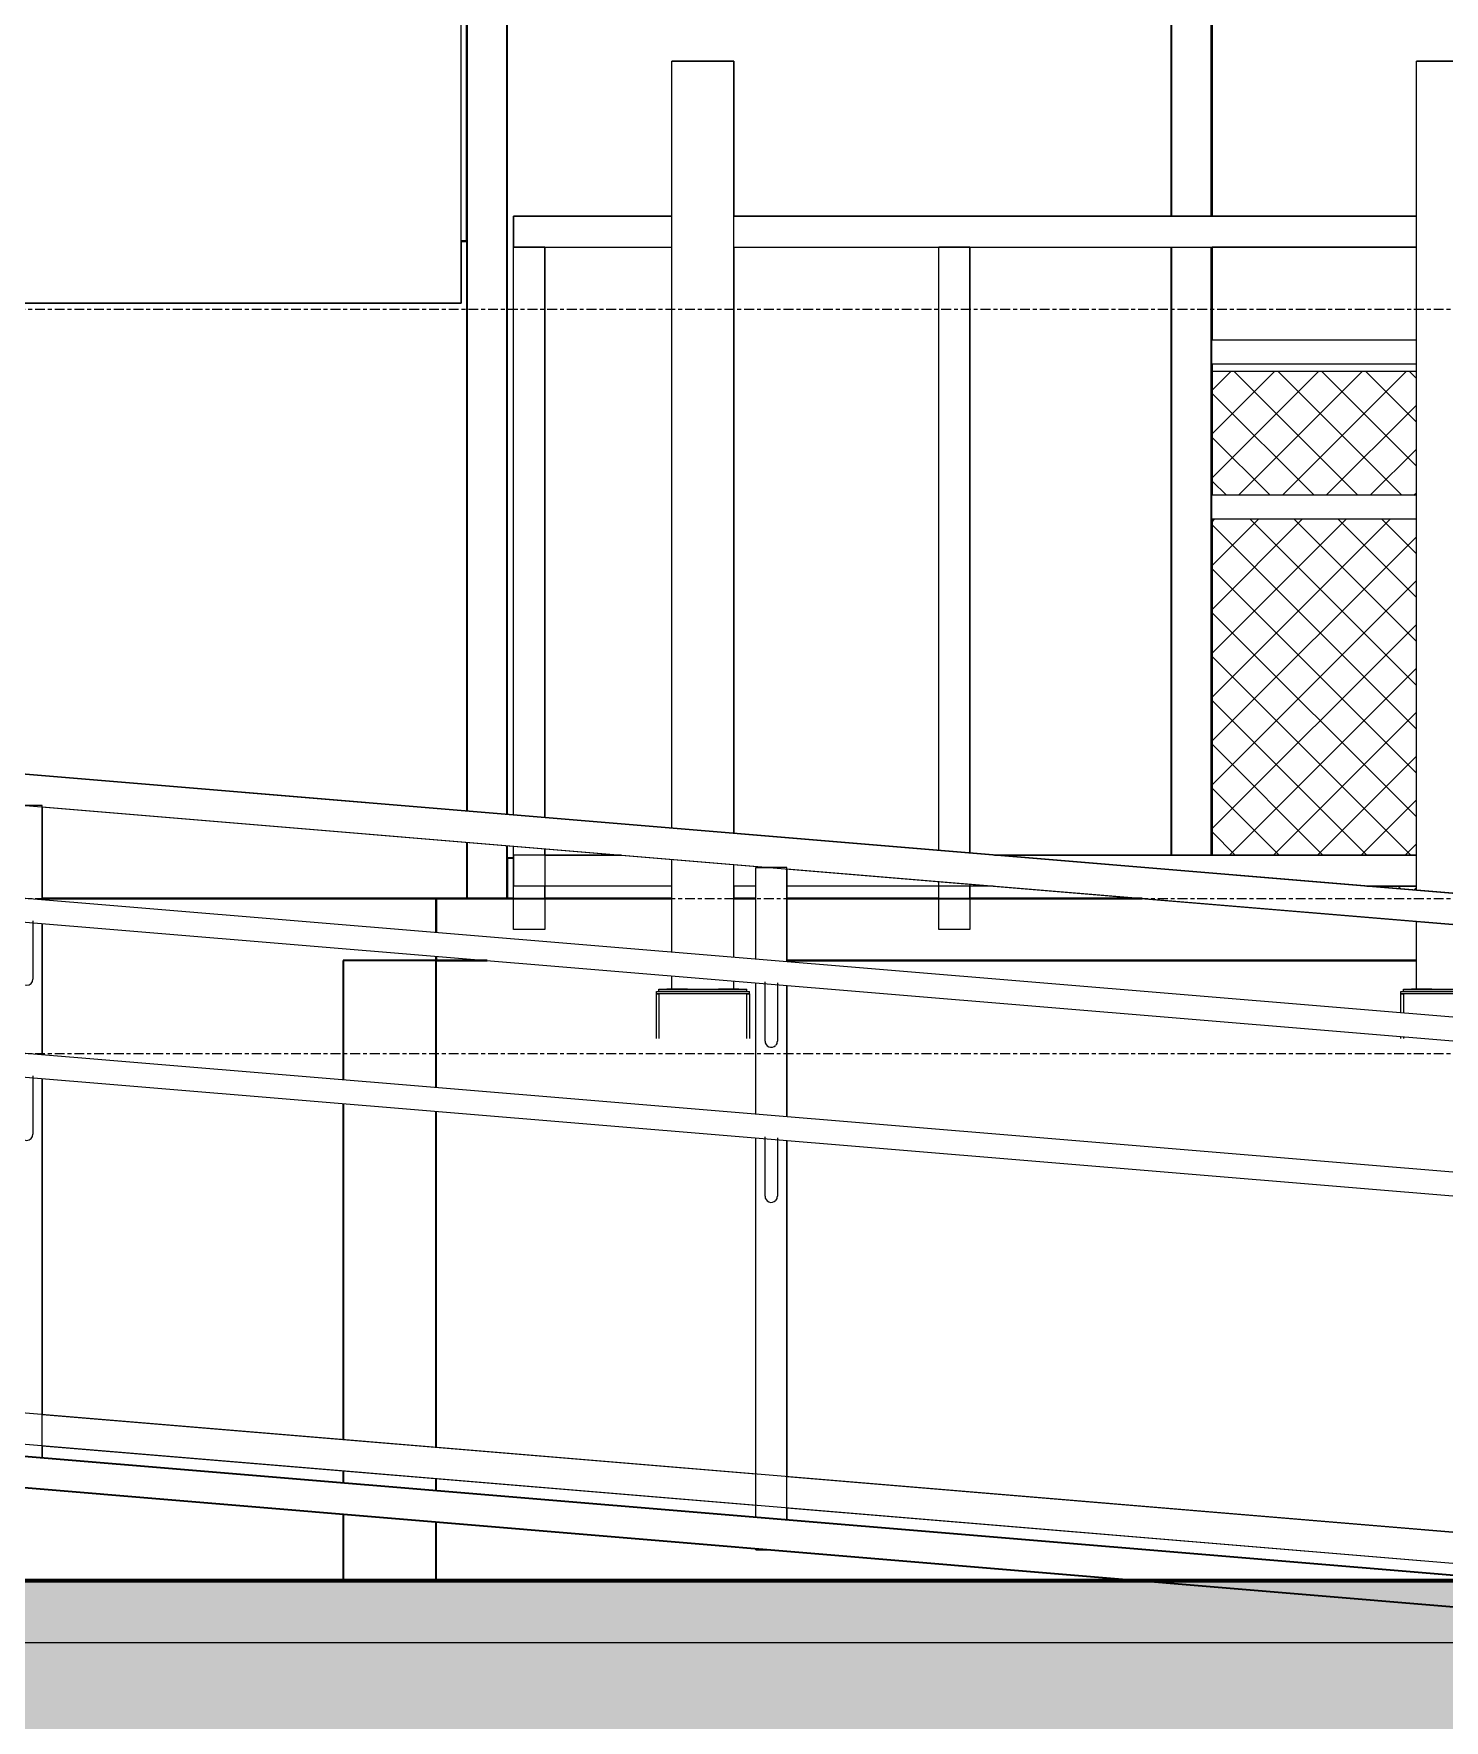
# Model space of a CAD drawing. Header units: millimetres. Extents: x -187664 to 435448, y -313239 to 299894.
# Drawn here: x 130234 to 132508, y -295222 to -292503 of the extents above; entities that cross this region are included whole.
import ezdxf

# ---------------------------------------------------------------- set-up
doc = ezdxf.new("R2010")
doc.units = ezdxf.units.MM
for name, pattern in [('Centre', [31.75, 6.35, -4.7625, 15.875, -4.7625]), ('DPA_Hidden 500', [1.4, 0.8, -0.6]), ('HIDDEN', [0.375, 0.25, -0.125])]:
    doc.linetypes.add(name, pattern=pattern)
for name, color, linetype, lineweight in [('A-DETL-GENF', 7, 'Continuous', 35), ('A-DETL-THIN', 7, 'Continuous', 25), ('A-DOOR-E', 7, 'Continuous', 25), ('A-DOOR-HDLN', 7, 'Continuous', 9), ('A-FLOR-E', 7, 'Continuous', 35), ('A-FLOR-FNSH', 7, 'Continuous', 70), ('A-FLOR-HRAL', 7, 'Continuous', 25), ('A-FLOR-LEVL', 7, 'Continuous', 35), ('A-FLOR-LEVL-E', 7, 'Continuous', 35), ('A-FLOR-PATT', 7, 'Continuous', 70), ('A-GENM', 7, 'Continuous', 9), ('A-GENM-HDLN', 7, 'DPA_Hidden 500', 9), ('A-GLAZ-CURT', 7, 'Continuous', 9), ('A-GLAZ-CWMG', 7, 'Continuous', 35), ('I-WALL-E', 7, 'Continuous', 35), ('P-SANR-FIXT', 7, 'Continuous', 35), ('P-SANR-FIXT-HDLN', 7, 'Continuous', 9), ('S-COLS-E', 7, 'Continuous', 35), ('WALL-E', 7, 'Continuous', 35)]:
    doc.layers.add(name, color=color, linetype=linetype, lineweight=lineweight)
pattern_1 = [(50, (108217.3, -305821.75), (728.737, -63.756), [76.2, -838.2]), (355, (108217.3, -305821.75), (-140.972, 764.228), [60.96, -670.56]), (100.451, (108278, -305827.1), (587.77, 700.467), [64.76, -712.36]), (46.184, (108217.3, -305618.55), (1084.316, -168.17), [114.3, -1257.3]), (96.636, (108307.7, -305632.6), (949.61, 989.71), [97.14, -1068.54]), (351.184, (108217.3, -305618.6), (949.62, 989.7), [91.44, -1005.84]), (21, (108318.9, -305669.35), (606.458, -409.06), [76.2, -838.2]), (326, (108318.9, -305669.35), (247.208, 736.753), [60.96, -670.56]), (71.451, (108369.44, -305703.44), (853.668, 327.685), [64.76, -712.36]), (37.5, (108217.3, -305821.75), (12.3547, 338.22), [33.528, -628.904, 33.528, -647.192, -673.1]), (37.5, (108217.3, -305821.75), (12.3547, 338.22), [-1343.152, 33.528, -639.572]), (7.5, (108217.3, -305821.75), (267.279, 400.722), [33.528, -354.584, 33.528, -613.664, -256.54]), (7.5, (108217.3, -305821.75), (267.279, 400.722), [-1035.304, 33.528, -223.012]), (327.5, (107990.73, -305821.75), (542.3633, -22.9153), [33.528, -220.472, 33.528, -758.952, -1051.56]), (327.5, (107990.73, -305821.75), (542.3633, -22.9153), [-1046.48, 33.528, -1018.032]), (317.5, (107889.13, -305821.75), (592.517, 101.707), [33.528, -296.672, 33.528, -492.76, -746.76]), (317.5, (107889.13, -305821.75), (592.517, 101.707), [-856.488, 33.528, -713.232])]

# ---------------------------------------------------------------- blocks, each defined once
blk = doc.blocks.new('Ramp - Ramp-6647670-2120-01 ENTRANCE 1 SECTION A')
at = {"layer": 'A-FLOR-LEVL', "color": 7}
for p, q in [((-850627.3, 101450), (-856476.2, 101937.4)), ((-856476.2, 101887.2), (-850627.3, 101399.8))]:
    blk.add_line(p, q, dxfattribs=at)
blk = doc.blocks.new('Railing - RL7_Baluster Post-V23-2120-01 ENTRANCE 1 SECTION A')
at = {"layer": 'A-FLOR-HRAL', "color": 7, "lineweight": 9}
for p, q in [((-851507.4, 103600), (-851557.4, 103600)), ((-851557.4, 103600), (-851507.4, 103600)), ((-851557.4, 102627.5), (-851557.4, 103600)), ((-851557.4, 102627.5), (-851557.4, 103600)), ((-851507.4, 103600), (-851507.4, 102623.3)), ((-851507.4, 102623.3), (-851507.4, 103600)), ((-851557.4, 102500), (-851557.4, 102577.3)), ((-851507.4, 102573.2), (-851507.4, 102500)), ((-851557.4, 102550), (-851557.4, 102570)), ((-851507.4, 102550), (-851507.4, 102570)), ((-851507.4, 102500), (-851557.4, 102500))]:
    blk.add_line(p, q, dxfattribs=at)
blk = doc.blocks.new('Railing - RL7_Baluster Post-V30-2120-01 ENTRANCE 1 SECTION A')
at = {"layer": 'A-FLOR-HRAL', "color": 7, "lineweight": 9}
for p, q in [((-852192.4, 103600), (-852242.4, 103600)), ((-852242.4, 103600), (-852192.4, 103600)), ((-852242.4, 102684.6), (-852242.4, 103600)), ((-852242.4, 102684.6), (-852242.4, 103600)), ((-852192.4, 103600), (-852192.4, 102680.4)), ((-852192.4, 102680.4), (-852192.4, 103600)), ((-852242.4, 102550), (-852242.4, 102634.4)), ((-852242.4, 102500), (-852242.4, 102634.4)), ((-852192.4, 102630.2), (-852192.4, 102500)), ((-852192.4, 102620), (-852192.4, 102630.2)), ((-852192.4, 102550), (-852192.4, 102570)), ((-852192.4, 102500), (-852242.4, 102500))]:
    blk.add_line(p, q, dxfattribs=at)
blk = doc.blocks.new('Railing - Railing-6650173-2120-01 ENTRANCE 1 SECTION A')
at = {"layer": 'A-FLOR-HRAL', "color": 7, "lineweight": 9}
for p, q in [((-850787.4, 103450), (-851116.8, 103450)), ((-851116.8, 103412), (-850787.4, 103412)), ((-850787.4, 103200), (-851116.8, 103200)), ((-851116.8, 103162), (-850787.4, 103162)), ((-852242.4, 102620), (-852242.4, 102570)), ((-852242.4, 102570), (-852242.4, 102620)), ((-852069.4, 102620), (-852242.4, 102620)), ((-852192.4, 102620), (-852069.4, 102620)), ((-850787.4, 102620), (-851467.3, 102620)), ((-851467.3, 102620), (-850787.4, 102620)), ((-851117.2, 102620), (-850787.4, 102620)), ((-850787.4, 102620), (-851117.2, 102620)), ((-851987.4, 102570), (-852242.4, 102570)), ((-851987.4, 102570), (-852192.4, 102570)), ((-851852.3, 102570), (-851887.4, 102570)), ((-851852.3, 102570), (-851887.4, 102570)), ((-851557.4, 102570), (-851802.3, 102570)), ((-851469.4, 102570), (-851802.3, 102570)), ((-851469.4, 102570), (-851507.4, 102570)), ((-850867.3, 102570), (-850787.4, 102570)), ((-850867.3, 102570), (-850787.4, 102570)), ((-850787.4, 102570), (-850867.3, 102570)), ((-850787.4, 102570), (-850867.3, 102570))]:
    blk.add_line(p, q, dxfattribs=at)
at = {"color": 7}
for name in ['Railing - RL7_Baluster Post-V30-2120-01 ENTRANCE 1 SECTION A', 'Railing - RL7_Baluster Post-V23-2120-01 ENTRANCE 1 SECTION A']:
    blk.add_blockref(name, (0, 0), dxfattribs=at)
blk = doc.blocks.new('Top Rail Type - Top Rail_Internal_-6650361-2120-01 ENTRANCE 1 SECTION A')
at = {"layer": 'A-FLOR-HRAL', "color": 7, "lineweight": 9}
for p, q in [((-852242.4, 103650), (-852242.4, 103600)), ((-852242.4, 103600), (-852242.4, 103650)), ((-851987.4, 103650), (-852242.4, 103650)), ((-852242.4, 103650), (-851987.4, 103650)), ((-850787.4, 103650), (-851887.4, 103650)), ((-851887.4, 103650), (-850787.4, 103650)), ((-851117.2, 103650), (-850787.4, 103650)), ((-850787.4, 103650), (-851117.2, 103650)), ((-852242.4, 103600), (-851987.4, 103600)), ((-852242.4, 103600), (-851987.4, 103600)), ((-851887.4, 103600), (-850787.4, 103600)), ((-851887.4, 103600), (-850787.4, 103600)), ((-850787.4, 103600), (-851116.8, 103600)), ((-850787.4, 103600), (-851116.8, 103600))]:
    blk.add_line(p, q, dxfattribs=at)
blk = doc.blocks.new('DPA_CP_Fence Type D - Fence Post Left w MRTA Logo-V179-2120-01 ENTRANCE 1 SECTION A')
at = {"layer": 'A-GLAZ-CURT'}
h = blk.add_hatch(dxfattribs=at)
h.set_pattern_fill('FP_19', style=0, pattern_type=2)
h.set_pattern_definition([(45, (-850852.52, 101450), (-35.3552, 35.3554), []), (135, (-850852.52, 101450), (-35.3552, -35.3554), [])])
h.paths.add_polyline_path([(-849632.5, 102550), (-849557.4, 102550), (-849557.4, 102570), (-850303.6, 102570), (-850303.6, 102555), (-850269.8, 102555), (-850269.8, 102557), (-850236, 102557), (-850236, 102554), (-850189.8, 102554), (-850189.8, 102557), (-850156, 102557), (-850155, 102555), (-850142.4, 102554), (-850142.4, 102550), (-849944.8, 102550)])
h.paths.add_polyline_path([(-850584.3, 102552), (-850584.3, 102555), (-850567.4, 102555), (-850567.4, 102570), (-850687.4, 102570), (-850687.3, 102555), (-850676.1, 102555), (-850650.5, 102555), (-850650.5, 102552), (-850634.3, 102552), (-850633.3, 102555), (-850600.5, 102555), (-850600.5, 102552), (-850589.4, 102552)])
h.paths.add_polyline_path([(-850486.8, 102552), (-850484.3, 102552), (-850484.3, 102555), (-850450.5, 102555), (-850450.5, 102552), (-850442.4, 102552), (-850442.4, 102554), (-850428.8, 102555), (-850428.2, 102557), (-850405.2, 102557.5), (-850405.2, 102570), (-850517.4, 102570), (-850517.4, 102555), (-850500.5, 102555), (-850500.5, 102552)])
h.paths.add_polyline_path([(-850787.4, 102563.3), (-850787.4, 102570), (-850867.3, 102570)])
h.paths.add_polyline_path([(-851065.2, 102620), (-850787.4, 102620), (-850787.4, 103162), (-851117.2, 103162), (-851117.2, 102620)])
h.paths.add_polyline_path([(-849557.4, 102620), (-849557.4, 103162), (-850303.6, 103162), (-850303.6, 102620), (-849570.6, 102620)])
h.paths.add_polyline_path([(-850405.2, 102620), (-850405.2, 103162), (-850517.4, 103162), (-850517.4, 102620), (-850413.6, 102620)])
h.paths.add_polyline_path([(-850687.4, 102620), (-850567.4, 102620), (-850567.4, 103162), (-850687.4, 103162), (-850687.4, 102848.7)])
h.paths.add_polyline_path([(-850413.6, 103200), (-850405.2, 103200), (-850405.2, 103400.1), (-850517.4, 103400.1), (-850517.4, 103200)])
h.paths.add_polyline_path([(-849710.4, 103200), (-849557.4, 103200), (-849558.1, 103330.2), (-849560.1, 103344.2), (-849569.4, 103365.6), (-849583.9, 103381.7), (-849599.9, 103392.3), (-849617.3, 103398.4), (-849632.5, 103400.1), (-850303.6, 103400.1), (-850303.6, 103200), (-849944.8, 103200)])
h.paths.add_polyline_path([(-850787.4, 103200), (-850787.4, 103400.1), (-851117.2, 103400.1), (-851116.8, 103200), (-850882.4, 103200)])
h.paths.add_polyline_path([(-850567.4, 103200), (-850567.4, 103400.1), (-850687.4, 103400.1), (-850687.4, 103200), (-850648, 103200)])
at = {"layer": 'A-GLAZ-CURT', "color": 7}
for p, q in [((-851116.8, 103400), (-850787.4, 103400)), ((-851786.4, 101450), (-851771, 101450))]:
    blk.add_line(p, q, dxfattribs=at)
blk = doc.blocks.new('Rectangular Mullion - Mullion_Beam 300x400-V180-2120-01 ENTRANCE 1 SECTION A')
at = {"layer": 'A-GLAZ-CWMG', "color": 7}
for p, q in [((-851771, 101450), (-851786.4, 101450)), ((-850550.2, 101450), (-850565.6, 101450)), ((-849939.9, 101450), (-849955.2, 101450))]:
    blk.add_line(p, q, dxfattribs=at)
blk = doc.blocks.new('Railing - RL7_Baluster Post-V205-2120-01 ENTRANCE 1 SECTION A')
at = {"layer": 'A-FLOR-HRAL', "color": 7, "lineweight": 9}
for p, q in [((-854202.3, 102800), (-854252.3, 102800)), ((-854252.3, 102800), (-854229.4, 102800)), ((-854252.3, 102652.1), (-854252.3, 102800)), ((-854252.3, 102652.1), (-854252.3, 102800)), ((-854202.3, 102647.9), (-854202.3, 102800)), ((-854202.3, 102797.7), (-854202.3, 102647.9)), ((-854252.3, 102402.1), (-854252.3, 102614)), ((-854252.3, 102402.1), (-854252.3, 102614)), ((-854237.3, 102545), (-854237.3, 102615.6)), ((-854217.3, 102614), (-854217.3, 102545)), ((-854202.3, 102609.8), (-854202.3, 102397.9)), ((-854202.3, 102397.9), (-854202.3, 102609.8)), ((-854252.3, 101752.1), (-854252.3, 102364)), ((-854252.3, 101822.1), (-854252.3, 102364)), ((-854237.3, 102295), (-854237.3, 102365.6)), ((-854217.3, 102364), (-854217.3, 102295)), ((-854202.3, 102359.8), (-854202.3, 101817.9)), ((-854202.3, 101747.9), (-854202.3, 102359.8)), ((-854252.3, 101752.1), (-854252.3, 101771.9)), ((-854202.3, 101767.7), (-854202.3, 101747.9)), ((-854252.3, 101700), (-854252.3, 101701.9)), ((-854252.3, 101700), (-854252.3, 101701.9)), ((-854229.4, 101700), (-854252.3, 101700)), ((-854252.3, 101700), (-854229.4, 101700))]:
    blk.add_line(p, q, dxfattribs=at)
at = {"layer": 'A-FLOR-HRAL', "color": 7, "lineweight": 9, "flags": 128}
for points in [[(-854237.3, 102520), (-854237.3, 102520), (-854237.3, 102520.1), (-854237.3, 102520.2), (-854237.3, 102520.3), (-854237.3, 102520.5), (-854237.3, 102520.7), (-854237.3, 102521), (-854237.3, 102521.3), (-854237.3, 102521.6), (-854237.3, 102522), (-854237.3, 102522.4), (-854237.3, 102522.8), (-854237.3, 102523.3), (-854237.3, 102523.8), (-854237.3, 102524.4), (-854237.3, 102524.9), (-854237.3, 102525.6), (-854237.3, 102526.2), (-854237.3, 102526.9), (-854237.3, 102527.6), (-854237.3, 102528.3), (-854237.3, 102529.1), (-854237.3, 102529.9), (-854237.3, 102530.7), (-854237.3, 102531.5), (-854237.3, 102532.3), (-854237.3, 102533.2), (-854237.3, 102534.1), (-854237.3, 102535), (-854237.3, 102535.9), (-854237.3, 102536.9), (-854237.3, 102537.8), (-854237.3, 102538.8), (-854237.3, 102539.8), (-854237.3, 102540.8), (-854237.3, 102541.7), (-854237.3, 102542.7), (-854237.3, 102543.7), (-854237.3, 102544.7), (-854237.3, 102545)], [(-854217.3, 102545), (-854217.3, 102544), (-854217.3, 102543), (-854217.3, 102542), (-854217.3, 102541), (-854217.3, 102540), (-854217.3, 102539.1), (-854217.3, 102538.1), (-854217.3, 102537.1), (-854217.3, 102536.2), (-854217.3, 102535.3), (-854217.3, 102534.4), (-854217.3, 102533.5), (-854217.3, 102532.6), (-854217.3, 102531.7), (-854217.3, 102530.9), (-854217.3, 102530.1), (-854217.3, 102529.3), (-854217.3, 102528.5), (-854217.3, 102527.8), (-854217.3, 102527.1), (-854217.3, 102526.4), (-854217.3, 102525.7), (-854217.3, 102525.1), (-854217.3, 102524.5), (-854217.3, 102524), (-854217.3, 102523.4), (-854217.3, 102523), (-854217.3, 102522.5), (-854217.3, 102522.1), (-854217.3, 102521.7), (-854217.3, 102521.4), (-854217.3, 102521), (-854217.3, 102520.8), (-854217.3, 102520.6), (-854217.3, 102520.4), (-854217.3, 102520.2), (-854217.3, 102520.1), (-854217.3, 102520), (-854217.3, 102520)], [(-854237.3, 102270), (-854237.3, 102270), (-854237.3, 102270.1), (-854237.3, 102270.2), (-854237.3, 102270.3), (-854237.3, 102270.5), (-854237.3, 102270.7), (-854237.3, 102271), (-854237.3, 102271.3), (-854237.3, 102271.6), (-854237.3, 102272), (-854237.3, 102272.4), (-854237.3, 102272.8), (-854237.3, 102273.3), (-854237.3, 102273.8), (-854237.3, 102274.4), (-854237.3, 102274.9), (-854237.3, 102275.6), (-854237.3, 102276.2), (-854237.3, 102276.9), (-854237.3, 102277.6), (-854237.3, 102278.3), (-854237.3, 102279.1), (-854237.3, 102279.9), (-854237.3, 102280.7), (-854237.3, 102281.5), (-854237.3, 102282.3), (-854237.3, 102283.2), (-854237.3, 102284.1), (-854237.3, 102285), (-854237.3, 102285.9), (-854237.3, 102286.9), (-854237.3, 102287.8), (-854237.3, 102288.8), (-854237.3, 102289.8), (-854237.3, 102290.8), (-854237.3, 102291.7), (-854237.3, 102292.7), (-854237.3, 102293.7), (-854237.3, 102294.7), (-854237.3, 102295)], [(-854217.3, 102295), (-854217.3, 102294), (-854217.3, 102293), (-854217.3, 102292), (-854217.3, 102291), (-854217.3, 102290), (-854217.3, 102289.1), (-854217.3, 102288.1), (-854217.3, 102287.1), (-854217.3, 102286.2), (-854217.3, 102285.3), (-854217.3, 102284.4), (-854217.3, 102283.5), (-854217.3, 102282.6), (-854217.3, 102281.7), (-854217.3, 102280.9), (-854217.3, 102280.1), (-854217.3, 102279.3), (-854217.3, 102278.5), (-854217.3, 102277.8), (-854217.3, 102277.1), (-854217.3, 102276.4), (-854217.3, 102275.7), (-854217.3, 102275.1), (-854217.3, 102274.5), (-854217.3, 102274), (-854217.3, 102273.4), (-854217.3, 102273), (-854217.3, 102272.5), (-854217.3, 102272.1), (-854217.3, 102271.7), (-854217.3, 102271.4), (-854217.3, 102271), (-854217.3, 102270.8), (-854217.3, 102270.6), (-854217.3, 102270.4), (-854217.3, 102270.2), (-854217.3, 102270.1), (-854217.3, 102270), (-854217.3, 102270)]]:
    blk.add_lwpolyline(points, dxfattribs=at)
at = {"layer": 'A-FLOR-HRAL', "color": 7, "lineweight": 9}
for centre, end in [((-854227.3, 102520), 0), ((-854227.3, 102270), 360)]:
    blk.add_arc(centre, 10, 180, end, dxfattribs=at)
blk = doc.blocks.new('Railing - RL7_Baluster Post-V206-2120-01 ENTRANCE 1 SECTION A')
at = {"layer": 'A-FLOR-HRAL', "color": 7, "lineweight": 9}
for p, q in [((-851802.3, 102600), (-851852.3, 102600)), ((-851852.3, 102600), (-851829.4, 102600)), ((-851852.3, 102451.9), (-851852.3, 102600)), ((-851852.3, 102451.9), (-851852.3, 102600)), ((-851802.3, 102447.8), (-851802.3, 102600)), ((-851802.3, 102596.9), (-851802.3, 102447.8)), ((-851852.3, 102201.9), (-851852.3, 102414)), ((-851852.3, 102201.9), (-851852.3, 102414)), ((-851837.3, 102345), (-851837.3, 102415.6)), ((-851817.3, 102414), (-851817.3, 102345)), ((-851802.3, 102409.8), (-851802.3, 102197.8)), ((-851802.3, 102197.8), (-851802.3, 102409.8)), ((-851852.3, 101552.1), (-851852.3, 102164)), ((-851852.3, 101622.1), (-851852.3, 102164)), ((-851837.3, 102095), (-851837.3, 102165.6)), ((-851817.3, 102164), (-851817.3, 102095)), ((-851802.3, 102159.8), (-851802.3, 101617.9)), ((-851802.3, 101547.9), (-851802.3, 102159.8)), ((-851852.3, 101552.1), (-851852.3, 101571.9)), ((-851802.3, 101567.7), (-851802.3, 101547.9)), ((-851852.3, 101500), (-851852.3, 101501.9)), ((-851852.3, 101500), (-851852.3, 101501.9)), ((-851829.4, 101500), (-851852.3, 101500)), ((-851852.3, 101500), (-851829.4, 101500))]:
    blk.add_line(p, q, dxfattribs=at)
at = {"layer": 'A-FLOR-HRAL', "color": 7, "lineweight": 9, "flags": 128}
for points in [[(-851837.3, 102320), (-851837.3, 102320), (-851837.3, 102320.1), (-851837.3, 102320.2), (-851837.3, 102320.3), (-851837.3, 102320.5), (-851837.3, 102320.7), (-851837.3, 102321), (-851837.3, 102321.3), (-851837.3, 102321.6), (-851837.3, 102322), (-851837.3, 102322.4), (-851837.3, 102322.8), (-851837.3, 102323.3), (-851837.3, 102323.8), (-851837.3, 102324.4), (-851837.3, 102324.9), (-851837.3, 102325.6), (-851837.3, 102326.2), (-851837.3, 102326.9), (-851837.3, 102327.6), (-851837.3, 102328.3), (-851837.3, 102329.1), (-851837.3, 102329.9), (-851837.3, 102330.7), (-851837.3, 102331.5), (-851837.3, 102332.3), (-851837.3, 102333.2), (-851837.3, 102334.1), (-851837.3, 102335), (-851837.3, 102335.9), (-851837.3, 102336.9), (-851837.3, 102337.8), (-851837.3, 102338.8), (-851837.3, 102339.8), (-851837.3, 102340.8), (-851837.3, 102341.7), (-851837.3, 102342.7), (-851837.3, 102343.7), (-851837.3, 102344.7), (-851837.3, 102345)], [(-851817.3, 102345), (-851817.3, 102344), (-851817.3, 102343), (-851817.3, 102342), (-851817.3, 102341), (-851817.3, 102340), (-851817.3, 102339.1), (-851817.3, 102338.1), (-851817.3, 102337.1), (-851817.3, 102336.2), (-851817.3, 102335.3), (-851817.3, 102334.4), (-851817.3, 102333.5), (-851817.3, 102332.6), (-851817.3, 102331.7), (-851817.3, 102330.9), (-851817.3, 102330.1), (-851817.3, 102329.3), (-851817.3, 102328.5), (-851817.3, 102327.8), (-851817.3, 102327.1), (-851817.3, 102326.4), (-851817.3, 102325.7), (-851817.3, 102325.1), (-851817.3, 102324.5), (-851817.3, 102324), (-851817.3, 102323.4), (-851817.3, 102323), (-851817.3, 102322.5), (-851817.3, 102322.1), (-851817.3, 102321.7), (-851817.3, 102321.4), (-851817.3, 102321), (-851817.3, 102320.8), (-851817.3, 102320.6), (-851817.3, 102320.4), (-851817.3, 102320.2), (-851817.3, 102320.1), (-851817.3, 102320), (-851817.3, 102320)], [(-851837.3, 102070), (-851837.3, 102070), (-851837.3, 102070.1), (-851837.3, 102070.2), (-851837.3, 102070.3), (-851837.3, 102070.5), (-851837.3, 102070.7), (-851837.3, 102071), (-851837.3, 102071.3), (-851837.3, 102071.6), (-851837.3, 102072), (-851837.3, 102072.4), (-851837.3, 102072.8), (-851837.3, 102073.3), (-851837.3, 102073.8), (-851837.3, 102074.4), (-851837.3, 102074.9), (-851837.3, 102075.6), (-851837.3, 102076.2), (-851837.3, 102076.9), (-851837.3, 102077.6), (-851837.3, 102078.3), (-851837.3, 102079.1), (-851837.3, 102079.9), (-851837.3, 102080.7), (-851837.3, 102081.5), (-851837.3, 102082.3), (-851837.3, 102083.2), (-851837.3, 102084.1), (-851837.3, 102085), (-851837.3, 102085.9), (-851837.3, 102086.9), (-851837.3, 102087.8), (-851837.3, 102088.8), (-851837.3, 102089.8), (-851837.3, 102090.8), (-851837.3, 102091.7), (-851837.3, 102092.7), (-851837.3, 102093.7), (-851837.3, 102094.7), (-851837.3, 102095)], [(-851817.3, 102095), (-851817.3, 102094), (-851817.3, 102093), (-851817.3, 102092), (-851817.3, 102091), (-851817.3, 102090), (-851817.3, 102089.1), (-851817.3, 102088.1), (-851817.3, 102087.1), (-851817.3, 102086.2), (-851817.3, 102085.3), (-851817.3, 102084.4), (-851817.3, 102083.5), (-851817.3, 102082.6), (-851817.3, 102081.7), (-851817.3, 102080.9), (-851817.3, 102080.1), (-851817.3, 102079.3), (-851817.3, 102078.5), (-851817.3, 102077.8), (-851817.3, 102077.1), (-851817.3, 102076.4), (-851817.3, 102075.7), (-851817.3, 102075.1), (-851817.3, 102074.5), (-851817.3, 102074), (-851817.3, 102073.4), (-851817.3, 102073), (-851817.3, 102072.5), (-851817.3, 102072.1), (-851817.3, 102071.7), (-851817.3, 102071.4), (-851817.3, 102071), (-851817.3, 102070.8), (-851817.3, 102070.6), (-851817.3, 102070.4), (-851817.3, 102070.2), (-851817.3, 102070.1), (-851817.3, 102070), (-851817.3, 102070)]]:
    blk.add_lwpolyline(points, dxfattribs=at)
at = {"layer": 'A-FLOR-HRAL', "color": 7, "lineweight": 9}
for centre, start, end in [((-851827.3, 102320), 180, 315), ((-851827.3, 102320), 317.7406, 0), ((-851827.3, 102070), 180, 315), ((-851827.3, 102070), 317.7406, 0)]:
    blk.add_arc(centre, 10, start, end, dxfattribs=at)
blk = doc.blocks.new('Railing - Railing-14391909-2120-01 ENTRANCE 1 SECTION A')
at = {"layer": 'A-FLOR-HRAL', "color": 7, "lineweight": 9}
for p, q in [((-850627.3, 102350), (-856476.2, 102837.4)), ((-856477.8, 102799.4), (-850627.3, 102311.9)), ((-850627.3, 102100), (-856476.2, 102587.4)), ((-856477.8, 102549.4), (-850627.3, 102061.9)), ((-850627.3, 101520), (-856476.2, 102007.4)), ((-856478.3, 101957.4), (-850627.3, 101469.8)), ((-853002.3, 101717.9), (-851852.3, 101622.1)), ((-853002.3, 101667.7), (-851852.3, 101571.9)), ((-851802.3, 101617.9), (-850677.3, 101524.2)), ((-851802.3, 101567.7), (-850677.3, 101474))]:
    blk.add_line(p, q, dxfattribs=at)
at = {"color": 7}
for name, p in [('Railing - RL7_Baluster Post-V205-2120-01 ENTRANCE 1 SECTION A', (1200, -100)), ('Railing - RL7_Baluster Post-V206-2120-01 ENTRANCE 1 SECTION A', (0, 0))]:
    blk.add_blockref(name, p, dxfattribs=at)
blk = doc.blocks.new('Top Rail Type - Top Rail_Internal_-14391923-2120-01 ENTRANCE 1 SECTION A')
at = {"layer": 'A-FLOR-HRAL', "color": 7, "lineweight": 9}
for p, q in [((-850627.3, 102550), (-856476.2, 103037.4)), ((-856476.2, 103037.4), (-850627.3, 102550)), ((-856478.3, 102987.4), (-850627.3, 102499.8)), ((-853002.3, 102697.7), (-851829.4, 102600)), ((-851802.3, 102597.7), (-850654.4, 102502.1))]:
    blk.add_line(p, q, dxfattribs=at)
blk = doc.blocks.new('PB-DRAIN-CHANNEL_TYPE B_GRATING - 175W X 100D-17507704-2120-01 ENTRANCE 1 SECTION A')
at = {"layer": 'P-SANR-FIXT', "color": 7}
for p, q in [((-852187.3, 102550), (-852192.3, 102550)), ((-852022.3, 102550), (-852017.3, 102550))]:
    blk.add_line(p, q, dxfattribs=at)
at = {"layer": 'P-SANR-FIXT', "color": 7, "lineweight": 9}
for p, q in [((-852187.3, 102550), (-852022.3, 102550)), ((-852022.3, 102550), (-852187.3, 102550))]:
    blk.add_line(p, q, dxfattribs=at)
at = {"layer": 'P-SANR-FIXT-HDLN', "color": 7}
blk.add_line((-852192.3, 102550), (-852017.3, 102550), dxfattribs=at)
blk.add_line((-852192.3, 102550), (-852017.3, 102550), dxfattribs=at)
blk.add_line((-852192.3, 102550), (-852017.3, 102550), dxfattribs=at)
blk.add_line((-852192.3, 102550), (-852017.3, 102550), dxfattribs=at)
blk = doc.blocks.new('System Panel - DPA-AR_SP_Glass Panel 19mm-17713060-2120-01 ENTRANCE 1 SECTION A')
at = {"layer": 'A-GLAZ-CURT', "color": 7}
for p, q in [((-852327.2, 103510), (-852327.2, 107540)), ((-852327.2, 103610), (-852327.2, 103510)), ((-852327.2, 103510), (-853087.4, 103510)), ((-853087.4, 103510), (-852327.2, 103510))]:
    blk.add_line(p, q, dxfattribs=at)
blk = doc.blocks.new('H-Wide Flange-Column - H200x200x49_9-17718764-2120-01 ENTRANCE 1 SECTION A')
at = {"layer": 'S-COLS-E', "color": 7}
for p, q in [((-852947.2, 102550), (-852864.2, 102550)), ((-852864.2, 102550), (-852947.2, 102550)), ((-852947.2, 102550), (-852747.2, 102550)), ((-852747.2, 102550), (-852947.2, 102550)), ((-852864.2, 102550), (-852851.2, 102550)), ((-852851.2, 102550), (-852864.2, 102550)), ((-852830.2, 102550), (-852843.2, 102550)), ((-852843.2, 102550), (-852830.2, 102550)), ((-852747.2, 102550), (-852830.2, 102550)), ((-852830.2, 102550), (-852747.2, 102550))]:
    blk.add_line(p, q, dxfattribs=at)
blk = doc.blocks.new('Rectangular Mullion - DPA-AR_Rectangular_Mullion_Bottom_Right _Flip-17713075-2120-01 ENTRANCE 1 SECTION A')
at = {"layer": 'A-GLAZ-CWMG', "color": 7}
for p, q in [((-851182.7, 105650), (-851182.7, 103650)), ((-851182.7, 105650), (-851182.7, 103650)), ((-851117.7, 103650), (-851117.7, 105650)), ((-851117.7, 105450), (-851117.7, 103650)), ((-851182.7, 103600), (-851182.7, 102620)), ((-851182.7, 103600), (-851182.7, 102620)), ((-851117.7, 102620), (-851117.7, 103600)), ((-851117.7, 103600), (-851117.7, 103450)), ((-851117.7, 103412), (-851117.7, 103200)), ((-851117.7, 103162), (-851117.7, 102620))]:
    blk.add_line(p, q, dxfattribs=at)
blk = doc.blocks.new('Rectangular Mullion - DPA-AR_Rectangular_Mullion_Bottom_Left _Flip-17713076-2120-01 ENTRANCE 1 SECTION A')
at = {"layer": 'A-GLAZ-CWMG', "color": 7}
for p, q in [((-852317.7, 105650), (-852317.7, 102690.9)), ((-852252.7, 102685.4), (-852252.7, 105650)), ((-852252.7, 102685.4), (-852252.7, 105650)), ((-852317.7, 103610), (-852317.7, 105450)), ((-852317.7, 102640.7), (-852317.7, 102550)), ((-852252.7, 102550), (-852252.7, 102635.3)), ((-852252.7, 102550), (-852252.7, 102635.3)), ((-852252.7, 102550), (-852252.7, 102591)), ((-852252.7, 102550), (-852252.7, 102591)), ((-852317.7, 102550), (-852252.7, 102550)), ((-852252.7, 102550), (-852317.7, 102550)), ((-852252.7, 102550), (-852276.7, 102550)), ((-852276.7, 102550), (-852252.7, 102550))]:
    blk.add_line(p, q, dxfattribs=at)
blk = doc.blocks.new('Rectangular Mullion - DPA-AR_Rectangular_Mullion_Bottom_Right _Flip-17713078-2120-01 ENTRANCE 1 SECTION A')
at = {"layer": 'A-GLAZ-CWMG', "color": 7}
for p, q in [((-851117.2, 103650), (-851117.2, 105450)), ((-851117.2, 105450), (-851117.2, 103650)), ((-851117.2, 103450), (-851117.2, 103600)), ((-851117.2, 103600), (-851117.2, 103450)), ((-851117.2, 103200), (-851117.2, 103412)), ((-851117.2, 103412), (-851117.2, 103200)), ((-851117.2, 102620), (-851117.2, 103162)), ((-851117.2, 103162), (-851117.2, 102620))]:
    blk.add_line(p, q, dxfattribs=at)
blk = doc.blocks.new('Rectangular Mullion - DPA-AR_Rectangular_Mullion_Bottom_Left _Flip-17713079-2120-01 ENTRANCE 1 SECTION A')
at = {"layer": 'A-GLAZ-CWMG', "color": 7}
for p, q in [((-852252.7, 102560), (-852252.7, 102591)), ((-852252.7, 102560), (-852252.7, 102591)), ((-852252.7, 102560), (-852252.7, 102591)), ((-852252.7, 102560), (-852252.7, 102591)), ((-852317.2, 102550), (-852252.7, 102550)), ((-852252.7, 102550), (-852317.2, 102550)), ((-852252.7, 102550), (-852276.7, 102550)), ((-852276.7, 102550), (-852252.7, 102550))]:
    blk.add_line(p, q, dxfattribs=at)
blk = doc.blocks.new('System Panel - DPA-AR_SP_Glass Panel 19mm-18235950-2120-01 ENTRANCE 1 SECTION A')
at = {"layer": 'A-GLAZ-CURT', "color": 7}
for p, q in [((-852317.7, 103610), (-852317.7, 104751)), ((-852317.7, 104751), (-852317.7, 103610)), ((-852327.2, 103610), (-852317.7, 103610)), ((-852317.7, 103610), (-852327.2, 103610))]:
    blk.add_line(p, q, dxfattribs=at)
blk = doc.blocks.new('Rectangular Mullion - DPA-AR_Rectangular_Mullion_Bottom_Left _Flip-17860733-2120-01 ENTRANCE 1 SECTION A')
at = {"layer": 'A-GLAZ-CWMG', "color": 7}
for p, q in [((-852252.7, 102550), (-852252.7, 102615)), ((-852252.7, 102615), (-852252.7, 102591)), ((-852242.4, 102615), (-852252.7, 102615)), ((-852242.4, 102615), (-852252.7, 102615)), ((-852252.7, 102591), (-852252.7, 102550)), ((-852252.7, 102550), (-852242.4, 102550)), ((-852242.4, 102550), (-852252.7, 102550)), ((-852192.4, 102550), (-851987.4, 102550)), ((-851987.4, 102550), (-852192.4, 102550)), ((-851887.4, 102550), (-851852.9, 102550)), ((-851852.9, 102550), (-851887.4, 102550)), ((-851801.7, 102550), (-851557.4, 102550)), ((-851557.4, 102550), (-851801.7, 102550)), ((-851507.4, 102550), (-851229.4, 102550)), ((-851229.4, 102550), (-851507.4, 102550))]:
    blk.add_line(p, q, dxfattribs=at)
blk = doc.blocks.new('Rectangular Mullion - DPA-AR_Rectangular_Mullion_Bottom_Left _Flip-17860652-2120-01 ENTRANCE 1 SECTION A')
at = {"layer": 'A-GLAZ-CWMG', "color": 7}
for p, q in [((-852252.7, 102560), (-852252.7, 102591)), ((-852252.7, 102591), (-852252.7, 102560)), ((-852252.7, 102550), (-852242.4, 102550)), ((-852242.4, 102550), (-852252.7, 102550)), ((-852192.4, 102550), (-852017.3, 102550)), ((-852017.3, 102550), (-852192.4, 102550))]:
    blk.add_line(p, q, dxfattribs=at)
blk = doc.blocks.new('DPA-STOP LOG-SIDE-GLASS LIFT - SIDE POST-V378-2120-01 ENTRANCE 1 SECTION A')
at = {"layer": 'A-DOOR-E', "color": 7, "lineweight": 9}
for p, q in [((-852012.4, 102400), (-851862.4, 102400)), ((-852012.4, 102396), (-852012.4, 102400)), ((-851862.4, 102396), (-852012.4, 102396)), ((-852008.4, 102404), (-851866.4, 102404)), ((-852008.4, 102400), (-852008.4, 102404)), ((-851866.4, 102400), (-852008.4, 102400)), ((-851995.4, 102404), (-851981.5, 102404)), ((-851981.5, 102404), (-851995.4, 102404)), ((-851995.4, 102400), (-851981.5, 102400)), ((-851981.5, 102400), (-851995.4, 102400)), ((-851893.4, 102404), (-851879.5, 102404)), ((-851879.5, 102404), (-851893.4, 102404)), ((-851893.4, 102400), (-851879.5, 102400)), ((-851879.5, 102400), (-851893.4, 102400)), ((-851866.4, 102400), (-851866.4, 102404)), ((-851862.4, 102396), (-851862.4, 102400))]:
    blk.add_line(p, q, dxfattribs=at)
at = {"layer": 'A-DOOR-E', "color": 7}
for p, q in [((-852012.4, 102324), (-852012.4, 102396)), ((-852012.4, 102396), (-852008.4, 102396)), ((-852008.4, 102396), (-852008.4, 102324)), ((-851866.4, 102324), (-851866.4, 102396)), ((-851866.4, 102396), (-851862.4, 102396)), ((-851862.4, 102396), (-851862.4, 102324))]:
    blk.add_line(p, q, dxfattribs=at)
at = {"layer": 'A-DOOR-HDLN', "color": 7}
for p, q in [((-851887.4, 103900), (-851987.4, 103900)), ((-851987.4, 103900), (-851962.4, 103900)), ((-851962.4, 103900), (-851987.4, 103900)), ((-851987.4, 103900), (-851887.4, 103900)), ((-851987.4, 103650), (-851987.4, 103900)), ((-851987.4, 103650), (-851987.4, 103900)), ((-851987.4, 102663.3), (-851987.4, 103900)), ((-851987.4, 102663.3), (-851987.4, 103900)), ((-851887.4, 103900), (-851912.4, 103900)), ((-851912.4, 103900), (-851887.4, 103900)), ((-851887.4, 103900), (-851887.4, 103650)), ((-851887.4, 102655), (-851887.4, 103900)), ((-851887.4, 102655), (-851887.4, 103900)), ((-851887.4, 103650), (-851887.4, 103900)), ((-851987.4, 102663.3), (-851987.4, 103600)), ((-851987.4, 102663.3), (-851987.4, 103600)), ((-851887.4, 103600), (-851887.4, 102655)), ((-851887.4, 102655), (-851887.4, 103600)), ((-851987.4, 102463.2), (-851987.4, 102613.2)), ((-851987.4, 102463.2), (-851987.4, 102613.2)), ((-851887.4, 102454.9), (-851887.4, 102604.8)), ((-851887.4, 102454.9), (-851887.4, 102604.8)), ((-851987.4, 102550), (-851987.4, 102570)), ((-851987.4, 102550), (-851987.4, 102570)), ((-851887.4, 102570), (-851887.4, 102550)), ((-851887.4, 102550), (-851887.4, 102570)), ((-851987.4, 102404), (-851987.4, 102425.2)), ((-851987.4, 102404), (-851987.4, 102425.2)), ((-851887.4, 102404), (-851887.4, 102416.9)), ((-851887.4, 102404), (-851887.4, 102416.9)), ((-851987.4, 102404), (-851887.4, 102404)), ((-851962.4, 102404), (-851987.4, 102404)), ((-851887.4, 102404), (-851912.4, 102404))]:
    blk.add_line(p, q, dxfattribs=at)
blk = doc.blocks.new('DPA-STOP LOG-SIDE-GLASS LIFT - SIDE POST-V379-2120-01 ENTRANCE 1 SECTION A')
at = {"layer": 'A-DOOR-E', "color": 7, "lineweight": 9}
for p, q in [((-850812.4, 102400), (-850677.3, 102400)), ((-850812.4, 102396), (-850812.4, 102400)), ((-850677.3, 102396), (-850812.4, 102396)), ((-850808.4, 102404), (-850677.3, 102404)), ((-850808.4, 102400), (-850808.4, 102404)), ((-850677.3, 102400), (-850808.4, 102400)), ((-850795.4, 102404), (-850781.5, 102404)), ((-850781.5, 102404), (-850795.4, 102404)), ((-850795.4, 102400), (-850781.5, 102400)), ((-850781.5, 102400), (-850795.4, 102400)), ((-850693.4, 102404), (-850679.5, 102404)), ((-850679.5, 102404), (-850693.4, 102404)), ((-850693.4, 102400), (-850679.5, 102400)), ((-850679.5, 102400), (-850693.4, 102400))]:
    blk.add_line(p, q, dxfattribs=at)
at = {"layer": 'A-DOOR-E', "color": 7}
for p, q in [((-850812.4, 102365.4), (-850812.4, 102396)), ((-850812.4, 102396), (-850808.4, 102396)), ((-850808.4, 102396), (-850808.4, 102365.1)), ((-850812.4, 102324), (-850812.4, 102327.3)), ((-850808.4, 102327), (-850808.4, 102324))]:
    blk.add_line(p, q, dxfattribs=at)
at = {"layer": 'A-DOOR-HDLN', "color": 7}
for p, q in [((-850687.4, 103900), (-850787.4, 103900)), ((-850787.4, 103900), (-850762.4, 103900)), ((-850762.4, 103900), (-850787.4, 103900)), ((-850787.4, 103900), (-850687.4, 103900)), ((-850787.4, 103650), (-850787.4, 103900)), ((-850787.4, 103650), (-850787.4, 103900)), ((-850787.4, 102563.3), (-850787.4, 103900)), ((-850787.4, 102563.3), (-850787.4, 103900)), ((-850687.4, 103900), (-850712.4, 103900)), ((-850712.4, 103900), (-850687.4, 103900)), ((-850687.4, 103900), (-850687.4, 103650)), ((-850687.4, 102555), (-850687.4, 103900)), ((-850687.4, 102555), (-850687.4, 103900)), ((-850687.4, 103650), (-850687.4, 103900)), ((-850787.4, 102620), (-850787.4, 103600)), ((-850787.4, 102620), (-850787.4, 103600)), ((-850687.4, 103600), (-850687.4, 102620)), ((-850687.4, 102620), (-850687.4, 103600)), ((-850787.4, 102563.3), (-850787.4, 102570)), ((-850787.4, 102563.3), (-850787.4, 102570)), ((-850687.4, 102570), (-850687.4, 102555)), ((-850687.4, 102555), (-850687.4, 102570)), ((-850787.4, 102404), (-850787.4, 102513.2)), ((-850787.4, 102404), (-850787.4, 102513.2)), ((-850687.4, 102404), (-850687.4, 102504.8)), ((-850687.4, 102404), (-850687.4, 102504.8)), ((-850787.4, 102404), (-850687.4, 102404)), ((-850762.4, 102404), (-850787.4, 102404)), ((-850687.4, 102404), (-850712.4, 102404))]:
    blk.add_line(p, q, dxfattribs=at)
blk = doc.blocks.new('DPA_GM-Stoplogs Line Based - Line Based-17909951-2120-01 ENTRANCE 1 SECTION A')
at = {"layer": 'A-GENM', "color": 7}
for p, q in [((-852317.2, 102550), (-852242.4, 102550)), ((-852242.4, 102550), (-852317.2, 102550)), ((-852192.4, 102550), (-852017.7, 102550)), ((-852017.7, 102550), (-852192.4, 102550))]:
    blk.add_line(p, q, dxfattribs=at)
at = {"layer": 'A-GENM-HDLN', "color": 7}
blk.add_line((-852167.7, 102550), (-852017.3, 102550), dxfattribs=at)
blk = doc.blocks.new('DPA_GM-Stoplogs Line Based - Line Based-V380-2120-01 ENTRANCE 1 SECTION A')
at = {"layer": 'A-GENM', "color": 7}
for p, q in [((-852317.7, 102550), (-852242.4, 102550)), ((-852242.4, 102550), (-852317.7, 102550)), ((-852192.4, 102550), (-852017.7, 102550)), ((-852017.7, 102550), (-852192.4, 102550))]:
    blk.add_line(p, q, dxfattribs=at)
at = {"layer": 'A-GENM-HDLN', "color": 7}
for p, q in [((-852167.7, 102550), (-851987.4, 102550)), ((-851887.4, 102550), (-851852.9, 102550)), ((-851801.7, 102550), (-851557.4, 102550)), ((-851507.4, 102550), (-851229.4, 102550))]:
    blk.add_line(p, q, dxfattribs=at)
blk = doc.blocks.new('LIFT-OTIS - Lift - 1400x2300-For Station-18234327-2120-01 ENTRANCE 1 SECTION A')
at = {"layer": 'A-GENM', "color": 7}
for p, q in [((-852667.4, 102550), (-852707.6, 102550)), ((-852707.6, 102550), (-852667.4, 102550)), ((-852667.4, 102550), (-852707.6, 102550)), ((-852707.6, 102550), (-852667.4, 102550))]:
    blk.add_line(p, q, dxfattribs=at)
at = {"layer": 'A-GENM', "color": 7, "linetype": 'HIDDEN'}
for p, q in [((-852367.3, 102494.8), (-852367.3, 102520)), ((-852367.3, 102450), (-852367.3, 102456.9)), ((-852367.3, 102451.6), (-852367.3, 102450)), ((-852367.3, 102451.6), (-852367.3, 102450)), ((-852367.3, 102450), (-852367.3, 102451.6))]:
    blk.add_line(p, q, dxfattribs=at)

msp = doc.modelspace()

# ---------------------------------------------------------------- hatches: boundary and pattern name
at = {"layer": 'A-DETL-GENF', "lineweight": 9}
h = msp.add_hatch(dxfattribs=at)
h.set_pattern_fill('FP_32', style=0, pattern_type=2)
h.set_pattern_definition([(45, (108217.3, -305821.75), (0, 449.0128), [317.5, -317.5]), (45, (108133.1, -305737.56), (0, 449.0128), [317.5, -317.5]), (45, (108048.92, -305653.38), (0, 449.0128), [317.5, -317.5]), (135, (108048.92, -305597.24), (-449.0128, 3e-14), [317.5, -317.5]), (135, (108133.1, -305513.05), (-449.0128, 3e-14), [317.5, -317.5]), (135, (108217.3, -305428.87), (-449.0128, 3e-14), [317.5, -317.5])])
h.paths.add_polyline_path([(136587.105, -298446.753), (140337.53, -298446.753), (140337.53, -295376.753), (134242.328, -295376.753), (134242.328, -295096.753), (116692.516, -295096.753), (122478.88, -298446.753), (132836.68, -298446.753)])
h.paths.add_polyline_path([(91582.004, -298446.753), (103688.193, -298446.753), (103688.193, -295296.753), (88643.88, -295296.753), (88643.88, -295146.753), (83446.795, -295146.753), (83446.795, -295376.753), (80330.729, -295376.753), (80330.729, -298446.753), (87831.579, -298446.753)])
at = {"layer": 'A-FLOR-PATT', "lineweight": 9}
h = msp.add_hatch(dxfattribs=at)
h.set_pattern_fill('FP_1', style=0, pattern_type=2)
h.set_pattern_definition(pattern_1)
h.paths.add_polyline_path([(88643.88, -295146.753), (88643.88, -294996.753), (83823.555, -294996.753), (83823.555, -295146.753), (88534.783, -295146.753)])
h.paths.add_polyline_path([(132984.066, -295096.753), (134107.049, -295096.753), (134107.049, -294996.753), (132919.066, -294996.753), (132919.066, -295016.753), (132896.566, -295016.753), (132896.566, -295021.753), (132984.066, -295021.753), (132984.066, -295046.116)])
h.paths.add_polyline_path([(132689.066, -295096.753), (132689.066, -295021.753), (132776.566, -295021.753), (132776.566, -295016.753), (132754.066, -295016.753), (132754.066, -294996.753), (116617.88, -294996.753), (116617.88, -295053.542), (116692.516, -295096.753), (132602.278, -295096.753)])
h = msp.add_hatch(dxfattribs=at)
h.set_pattern_fill('FP_1', style=0, pattern_type=2)
h.set_pattern_definition(pattern_1)
h.paths.add_polyline_path([(88643.88, -295146.753), (88643.88, -294996.753), (83823.555, -294996.753), (83823.555, -295146.753), (88534.783, -295146.753)])
h.paths.add_polyline_path([(132984.066, -295096.753), (134107.049, -295096.753), (134107.049, -294996.753), (132919.066, -294996.753), (132919.066, -295016.753), (132896.566, -295016.753), (132896.566, -295021.753), (132984.066, -295021.753), (132984.066, -295046.116)])
h.paths.add_polyline_path([(132689.066, -295096.753), (132689.066, -295021.753), (132776.566, -295021.753), (132776.566, -295016.753), (132754.066, -295016.753), (132754.066, -294996.753), (116617.88, -294996.753), (116617.88, -295053.542), (116692.516, -295096.753), (132602.278, -295096.753)])

# ---------------------------------------------------------------- linework, layer by layer
at = {"layer": 'A-DETL-THIN', "color": 7}
msp.add_line((134242.328, -295096.753), (116692.516, -295096.753), dxfattribs=at)
at = {"layer": 'A-FLOR-E', "color": 7}
for p, q in [((130247.909, -293896.753), (130253.066, -293896.753)), ((130253.066, -293896.753), (130247.909, -293896.753)), ((130247.909, -293896.753), (130253.066, -293896.753)), ((130253.066, -293896.753), (130247.909, -293896.753)), ((130253.066, -293896.753), (130933.066, -293896.753)), ((130582.88, -293896.753), (130253.066, -293896.753)), ((130582.88, -293896.753), (130253.066, -293896.753)), ((130253.066, -293896.753), (130582.88, -293896.753)), ((130933.066, -293896.753), (130582.88, -293896.753)), ((130882.909, -293896.753), (131262.816, -293896.753)), ((130882.909, -293896.753), (130882.909, -293951.946)), ((131007.88, -293896.753), (130933.066, -293896.753)), ((131232.918, -293896.753), (131057.88, -293896.753)), ((131362.816, -293896.753), (131397.31, -293896.753)), ((131448.581, -293896.753), (132020.829, -293896.753)), ((130882.909, -293989.885), (130882.909, -293996.753)), ((130882.909, -293995.145), (130882.909, -293996.753)), ((130965.328, -293996.753), (130882.909, -293996.753)), ((130882.909, -293996.753), (130965.328, -293996.753)), ((132462.816, -293996.753), (131447.909, -293996.753)), ((131447.909, -293996.753), (132462.816, -293996.753))]:
    msp.add_line(p, q, dxfattribs=at)
at = {"layer": 'A-FLOR-FNSH', "color": 7}
msp.add_line((134107.049, -294996.753), (116617.88, -294996.753), dxfattribs=at)
at = {"layer": 'A-FLOR-LEVL', "color": 7, "linetype": 'Centre', "lineweight": 9}
for p, q in [((80346.074, -292946.753), (141931.854, -292946.753)), ((80346.074, -293896.753), (142186.112, -293896.753)), ((80346.074, -294146.753), (142923.791, -294146.753)), ((80346.074, -294996.753), (144086.793, -294996.753))]:
    msp.add_line(p, q, dxfattribs=at)
at = {"layer": 'I-WALL-E', "color": 7}
for p, q in [((130582.88, -293896.753), (130247.909, -293896.753)), ((130247.909, -293896.753), (130582.88, -293896.753)), ((130882.909, -293896.753), (130247.909, -293896.753)), ((130247.909, -293896.753), (130882.909, -293896.753)), ((130882.909, -293951.946), (130882.909, -293896.753)), ((130882.909, -293926.753), (130882.909, -293951.946)), ((130882.909, -294201.946), (130882.909, -293989.885)), ((130882.909, -293989.885), (130882.909, -293996.753)), ((130882.909, -293996.753), (130882.909, -293995.145)), ((130882.909, -293995.145), (130882.909, -293996.753)), ((130882.909, -294781.753), (130882.909, -294239.885)), ((130882.909, -294851.753), (130882.909, -294831.926)), ((130882.909, -294996.753), (130882.909, -294901.926)), ((126982.909, -294996.753), (130882.909, -294996.753)), ((130882.909, -294996.753), (126982.909, -294996.753))]:
    msp.add_line(p, q, dxfattribs=at)
at = {"layer": 'WALL-E', "color": 7}
for p, q in [((130932.566, -292836.753), (130923.066, -292836.753)), ((130923.066, -292836.753), (130932.566, -292836.753)), ((130247.909, -293896.753), (130582.909, -293896.753)), ((130582.909, -293896.753), (130247.909, -293896.753)), ((130582.88, -293896.753), (130247.909, -293896.753)), ((130247.909, -293896.753), (130582.88, -293896.753)), ((130247.909, -293896.753), (130933.066, -293896.753)), ((130909.066, -293896.753), (130247.909, -293896.753)), ((130582.88, -293896.753), (130247.909, -293896.753)), ((130247.909, -293896.753), (130582.88, -293896.753)), ((130582.909, -293896.753), (130882.909, -293896.753)), ((130882.909, -293896.753), (130582.909, -293896.753)), ((130909.066, -293896.753), (130933.066, -293896.753)), ((130882.909, -293951.946), (130882.909, -293926.753)), ((130882.909, -293926.753), (130882.909, -293951.946)), ((130965.328, -293996.753), (130732.909, -293996.753)), ((130732.909, -293996.753), (130732.909, -294189.463)), ((130882.909, -293996.753), (130882.909, -293989.885)), ((130882.909, -293989.885), (130882.909, -293996.753)), ((130882.909, -293995.145), (130882.909, -293996.753)), ((130882.909, -293995.145), (130882.909, -293996.753)), ((130882.909, -293996.753), (130965.328, -293996.753)), ((132462.816, -293996.753), (131447.909, -293996.753)), ((131447.909, -293996.753), (132462.816, -293996.753)), ((131447.909, -293996.753), (132462.816, -293996.753)), ((132462.816, -293996.753), (131447.909, -293996.753)), ((130732.909, -294227.639), (130732.909, -294769.253)), ((130732.909, -294819.426), (130732.909, -294839.253)), ((130732.909, -294889.426), (130732.909, -294996.753)), ((130732.909, -294996.753), (132020.829, -294996.753)), ((132020.829, -294996.753), (130882.909, -294996.753)), ((132020.829, -294996.753), (130882.909, -294996.753)), ((130882.909, -294996.753), (132020.829, -294996.753))]:
    msp.add_line(p, q, dxfattribs=at)

# ---------------------------------------------------------------- block references
at = {"layer": 'A-DOOR-E', "color": 7}
for name in ['DPA-STOP LOG-SIDE-GLASS LIFT - SIDE POST-V378-2120-01 ENTRANCE 1 SECTION A', 'DPA-STOP LOG-SIDE-GLASS LIFT - SIDE POST-V379-2120-01 ENTRANCE 1 SECTION A']:
    msp.add_blockref(name, (983250.254, -396446.753), dxfattribs=at)
at = {"layer": 'A-FLOR-HRAL', "color": 7, "lineweight": 9}
for name in ['Top Rail Type - Top Rail_Internal_-6650361-2120-01 ENTRANCE 1 SECTION A', 'Railing - Railing-6650173-2120-01 ENTRANCE 1 SECTION A', 'Top Rail Type - Top Rail_Internal_-14391923-2120-01 ENTRANCE 1 SECTION A', 'Railing - Railing-14391909-2120-01 ENTRANCE 1 SECTION A']:
    msp.add_blockref(name, (983250.254, -396446.753), dxfattribs=at)
at = {"layer": 'A-FLOR-LEVL-E', "color": 7}
msp.add_blockref('Ramp - Ramp-6647670-2120-01 ENTRANCE 1 SECTION A', (983250.254, -396446.753), dxfattribs=at)
at = {"layer": 'A-GENM', "color": 7}
for name in ['LIFT-OTIS - Lift - 1400x2300-For Station-18234327-2120-01 ENTRANCE 1 SECTION A', 'DPA_GM-Stoplogs Line Based - Line Based-V380-2120-01 ENTRANCE 1 SECTION A', 'DPA_GM-Stoplogs Line Based - Line Based-17909951-2120-01 ENTRANCE 1 SECTION A']:
    msp.add_blockref(name, (983250.254, -396446.753), dxfattribs=at)
at = {"layer": 'A-GLAZ-CURT', "color": 7}
for name in ['System Panel - DPA-AR_SP_Glass Panel 19mm-17713060-2120-01 ENTRANCE 1 SECTION A', 'System Panel - DPA-AR_SP_Glass Panel 19mm-18235950-2120-01 ENTRANCE 1 SECTION A', 'DPA_CP_Fence Type D - Fence Post Left w MRTA Logo-V179-2120-01 ENTRANCE 1 SECTION A']:
    msp.add_blockref(name, (983250.254, -396446.753), dxfattribs=at)
at = {"layer": 'A-GLAZ-CWMG', "color": 7}
for name in ['Rectangular Mullion - DPA-AR_Rectangular_Mullion_Bottom_Left _Flip-17713076-2120-01 ENTRANCE 1 SECTION A', 'Rectangular Mullion - DPA-AR_Rectangular_Mullion_Bottom_Left _Flip-17713079-2120-01 ENTRANCE 1 SECTION A', 'Rectangular Mullion - DPA-AR_Rectangular_Mullion_Bottom_Right _Flip-17713075-2120-01 ENTRANCE 1 SECTION A', 'Rectangular Mullion - DPA-AR_Rectangular_Mullion_Bottom_Right _Flip-17713078-2120-01 ENTRANCE 1 SECTION A', 'Rectangular Mullion - DPA-AR_Rectangular_Mullion_Bottom_Left _Flip-17860733-2120-01 ENTRANCE 1 SECTION A', 'Rectangular Mullion - DPA-AR_Rectangular_Mullion_Bottom_Left _Flip-17860652-2120-01 ENTRANCE 1 SECTION A', 'Rectangular Mullion - Mullion_Beam 300x400-V180-2120-01 ENTRANCE 1 SECTION A']:
    msp.add_blockref(name, (983250.254, -396446.753), dxfattribs=at)
at = {"layer": 'P-SANR-FIXT', "color": 7}
msp.add_blockref('PB-DRAIN-CHANNEL_TYPE B_GRATING - 175W X 100D-17507704-2120-01 ENTRANCE 1 SECTION A', (983250.254, -396446.753), dxfattribs=at)
at = {"layer": 'S-COLS-E', "color": 7}
msp.add_blockref('H-Wide Flange-Column - H200x200x49_9-17718764-2120-01 ENTRANCE 1 SECTION A', (983250.254, -396446.753), dxfattribs=at)
msp.add_blockref('H-Wide Flange-Column - H200x200x49_9-17718764-2120-01 ENTRANCE 1 SECTION A', (983250.254, -396446.753), dxfattribs=at)

doc.saveas('drawing.dxf')
